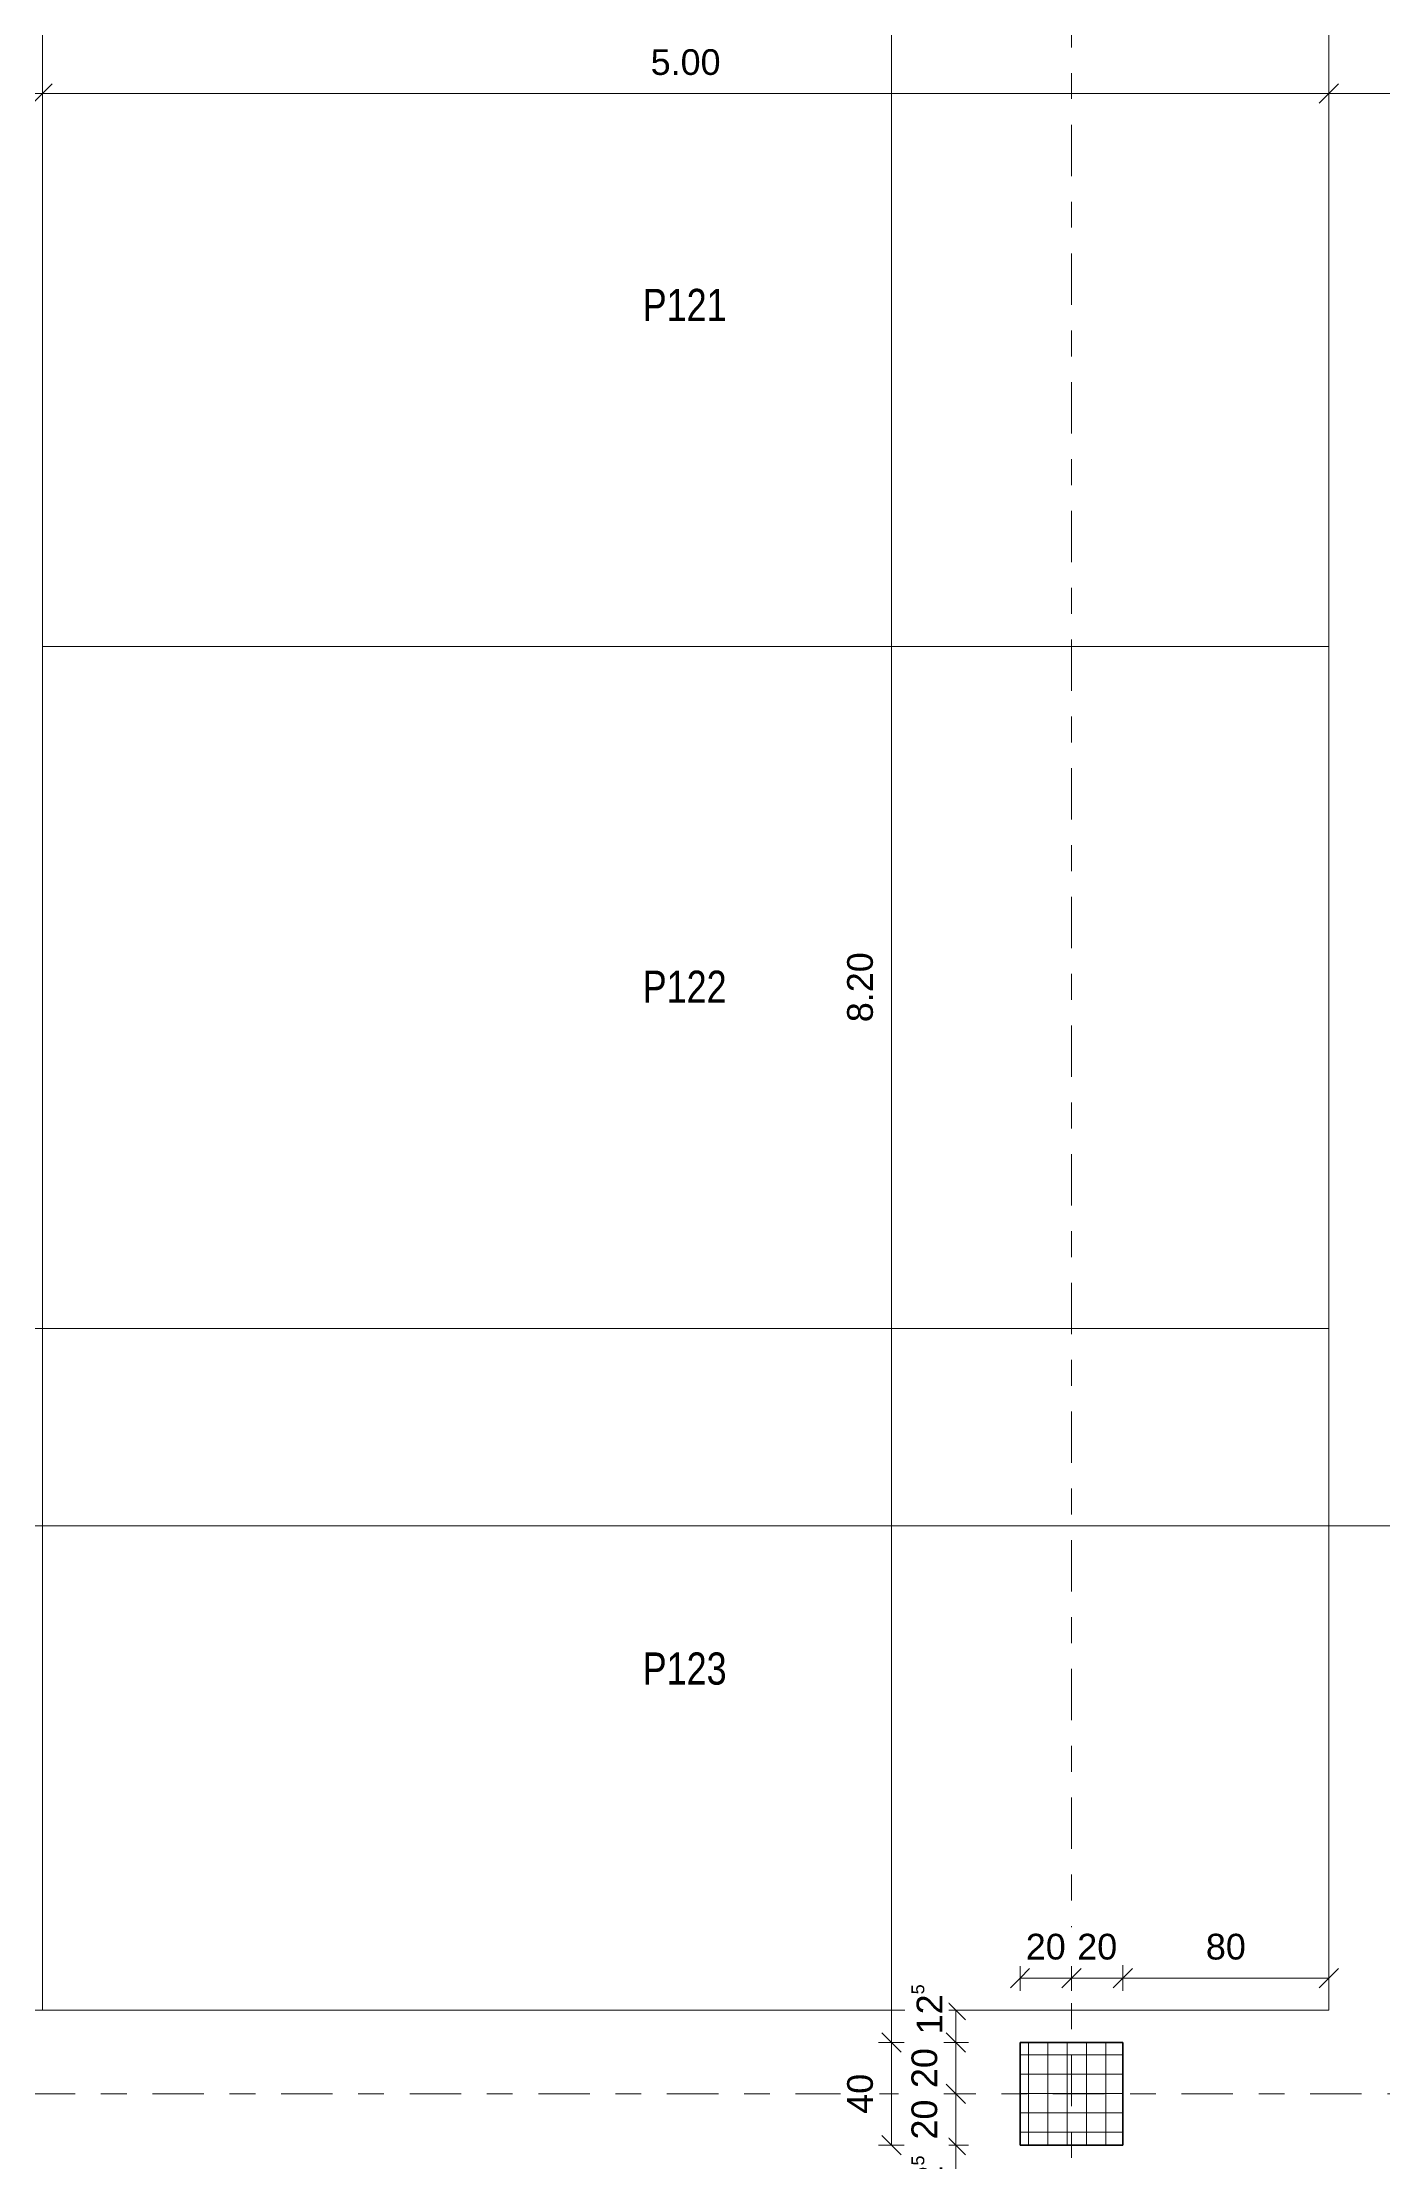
# Model space of a CAD drawing. Header units: metres. Extents: x -85.4 to -16.9, y -4 to 38.1.
# Drawn here: x -47.71 to -42.5, y 3.71 to 11.95 of the extents above; entities that cross this region are included whole.
import ezdxf

# ---------------------------------------------------------------- set-up
doc = ezdxf.new("R2010")
doc.units = ezdxf.units.M
doc.linetypes.add('_Rasterlinie_', pattern=[0.375, 0.2, -0.05, 0.075, -0.05])
for name, color, linetype, lineweight in [('A-____-____-DIMS', 7, 'Continuous', 5), ('A-____-____-DIMS-50', 7, 'Continuous', 5), ('A-FLOR-____-OTLN', 7, 'Continuous', 9), ('C-PRKG-____-IDEN', 7, 'Continuous', 5), ('C-PRKG-____-OTLN', 7, 'Continuous', 9), ('S-COLS-____-MCUT', 7, 'Continuous', 35), ('S-COLS-____-OTLN', 7, 'Continuous', 9), ('S-GRID-____-OTLN', 7, 'Continuous', 5)]:
    doc.layers.add(name, color=color, linetype=linetype, lineweight=lineweight)
doc.styles.add('Arial_2', font='arial.ttf', dxfattribs={"height": 0.1})
doc.styles.add('Arial_3', font='arial.ttf', dxfattribs={"width": 0.8, "height": 0.125})
doc.dimstyles.new('SUB_Rohbau_fein', dxfattribs={"dimscale": 0.3048, "dimtxt": 0.102026, "dimasz": 0.246063, "dimexe": 0.164042, "dimexo": 0.0625, "dimgap": 0.123031, "dimtad": 1, "dimrnd": 0.005, "dimzin": 0, "dimdsep": 46, "dimtxsty": 'Arial_2', "dimblk1": 'OBLIQUE', "dimblk2": 'OBLIQUE', "dimsah": 1, "dimcen": 0.09, "dimazin": 0, "dimtfac": 1, "dimtdec": 4, "dimtix": 1, "dimtmove": 0, "dimatfit": 3, "dimfxl": 0.164042, "dimfxlon": 1, "dimtvp": 1, "dimtfill": 1, "dimtolj": 1, "dimtzin": 0, "dimarcsym": 2})
doc.dimstyles.new('SUB_Rohbau_fein_2', dxfattribs={"dimscale": 0.3048, "dimtxt": 0.102026, "dimasz": 0.246063, "dimexe": 0.164042, "dimexo": 0.0625, "dimgap": 0.123031, "dimtad": 1, "dimdec": 1, "dimlfac": 100, "dimrnd": 0.5, "dimdsep": 46, "dimtxsty": 'Arial_2', "dimblk1": 'OBLIQUE', "dimblk2": 'OBLIQUE', "dimsah": 1, "dimcen": 0.09, "dimazin": 0, "dimtfac": 1, "dimtdec": 4, "dimtix": 1, "dimtmove": 0, "dimatfit": 3, "dimfxl": 0.164042, "dimfxlon": 1, "dimtvp": 1, "dimtfill": 1, "dimtolj": 1, "dimtzin": 0, "dimarcsym": 2})
doc.dimstyles.new('SUB_Rohbau_fein_3', dxfattribs={"dimscale": 0.3048, "dimtxt": 0.102026, "dimasz": 0.246063, "dimexe": 0.164042, "dimexo": 0.0625, "dimgap": 0.123031, "dimtad": 1, "dimdec": 1, "dimlfac": 100, "dimrnd": 0.5, "dimdsep": 46, "dimtxsty": 'Arial_2', "dimblk1": 'OBLIQUE', "dimblk2": 'OBLIQUE', "dimsah": 1, "dimcen": 0.09, "dimazin": 0, "dimtfac": 1, "dimtdec": 4, "dimtix": 1, "dimtmove": 2, "dimatfit": 3, "dimfxl": 0.164042, "dimfxlon": 1, "dimtvp": 1, "dimtfill": 1, "dimtolj": 1, "dimtzin": 0, "dimarcsym": 2})

# ---------------------------------------------------------------- blocks, each defined once
blk = doc.blocks.new('PP_Parkplatz - 2650 x 5000-V7--01_UG_OK_FFB_AF_lo')
at = {"layer": 'C-PRKG-____-OTLN', "color": 253, "true_color": 0x999999}
for p, q in [((-47.708, 6.951), (-47.708, 4.3016)), ((-42.708, 6.951), (-47.708, 6.951)), ((-42.708, 6.951), (-47.708, 6.951)), ((-47.708, 6.951), (-47.708, 4.3015)), ((-47.708, 4.3016), (-47.708, 6.951)), ((-47.708, 6.951), (-42.708, 6.951)), ((-47.708, 6.951), (-47.708, 6.951)), ((-42.708, 6.951), (-42.708, 4.3016)), ((-42.708, 4.3015), (-42.708, 6.951)), ((-42.708, 6.951), (-42.708, 4.3016)), ((-42.708, 6.951), (-42.708, 6.951)), ((-42.708, 4.3016), (-47.708, 4.3016)), ((-42.708, 4.3016), (-47.708, 4.3016)), ((-47.708, 4.3015), (-47.708, 4.3016)), ((-47.708, 4.3015), (-42.708, 4.3015)), ((-42.708, 4.3015), (-42.708, 4.3016))]:
    blk.add_line(p, q, dxfattribs=at)
blk = doc.blocks.new('PP_Parkplatz - 2650 x 5000-V14--01_UG_OK_FFB_AF_lo')
at = {"layer": 'C-PRKG-____-OTLN', "color": 253, "true_color": 0x999999}
for p, q in [((-42.708, 9.6005), (-47.708, 9.6005)), ((-47.708, 9.6005), (-47.708, 6.9511)), ((-47.708, 9.6005), (-47.708, 9.6005)), ((-42.708, 6.9511), (-42.708, 9.6005)), ((-42.708, 9.6005), (-42.708, 9.6005)), ((-47.708, 6.9511), (-42.708, 6.9511)), ((-47.708, 6.9511), (-47.708, 6.951)), ((-42.708, 6.9511), (-42.708, 6.951))]:
    blk.add_line(p, q, dxfattribs=at)
blk = doc.blocks.new('DIMBLOCK191--01_UG_OK_FFB_AF_lo')
at = {"layer": 'A-____-____-DIMS-50'}
for p, q in [((-43.908, 4.4266), (-43.908, 4.4766)), ((-43.908, 4.4266), (-43.8705, 4.4641)), ((-43.708, 4.4266), (-43.708, 4.4766)), ((-43.708, 4.4266), (-43.6705, 4.4641)), ((-43.908, 4.4266), (-43.9455, 4.3891)), ((-43.908, 4.4266), (-43.708, 4.4266)), ((-43.908, 4.4266), (-43.908, 4.3766)), ((-43.708, 4.4266), (-43.7455, 4.3891)), ((-43.708, 4.4266), (-43.708, 4.3766))]:
    blk.add_line(p, q, dxfattribs=at)
at = {"layer": 'A-____-____-DIMS-50', "color": 0, "insert": (-43.8856, 4.5986), "char_height": 0.1, "width": 0.186088, "attachment_point": 1, "line_spacing_factor": 0.941778, "style": 'Arial_2', "bg_fill": 3, "box_fill_scale": 1.25, "bg_fill_color": 256, "bg_fill_true_color": 13158600, "bg_fill_transparency": 0}
blk.add_mtext('20', dxfattribs=at)
blk = doc.blocks.new('_Oblique')
at = {"color": 0, "linetype": 'ByBlock', "lineweight": -2}
blk.add_line((-0.5, -0.5), (0.5, 0.5), dxfattribs=at)
blk = doc.blocks.new('DIMBLOCK192--01_UG_OK_FFB_AF_lo')
at = {"layer": 'A-____-____-DIMS-50'}
for p, q in [((-43.708, 4.4266), (-43.708, 4.4766)), ((-43.708, 4.4266), (-43.6705, 4.4641)), ((-43.508, 4.4266), (-43.508, 4.4766)), ((-43.508, 4.4266), (-43.4705, 4.4641)), ((-43.708, 4.4266), (-43.7455, 4.3891)), ((-43.708, 4.4266), (-43.508, 4.4266)), ((-43.708, 4.4266), (-43.708, 4.3766)), ((-43.508, 4.4266), (-43.5455, 4.3891)), ((-43.508, 4.4266), (-43.508, 4.3766))]:
    blk.add_line(p, q, dxfattribs=at)
at = {"layer": 'A-____-____-DIMS-50', "color": 0, "insert": (-43.6856, 4.5986), "char_height": 0.1, "width": 0.186088, "attachment_point": 1, "line_spacing_factor": 0.941778, "style": 'Arial_2', "bg_fill": 3, "box_fill_scale": 1.25, "bg_fill_color": 256, "bg_fill_true_color": 13158600, "bg_fill_transparency": 0}
blk.add_mtext('20', dxfattribs=at)
blk = doc.blocks.new('DIMBLOCK193--01_UG_OK_FFB_AF_lo')
at = {"layer": 'A-____-____-DIMS-50'}
for p, q in [((-43.508, 4.4266), (-43.508, 4.4766)), ((-43.508, 4.4266), (-43.4705, 4.4641)), ((-42.708, 4.4266), (-42.708, 4.4766)), ((-42.708, 4.4266), (-42.6705, 4.4641)), ((-43.508, 4.4266), (-43.5455, 4.3891)), ((-43.508, 4.4266), (-42.708, 4.4266)), ((-43.508, 4.4266), (-43.508, 4.3766)), ((-42.708, 4.4266), (-42.7455, 4.3891)), ((-42.708, 4.4266), (-42.708, 4.3766))]:
    blk.add_line(p, q, dxfattribs=at)
at = {"layer": 'A-____-____-DIMS-50', "color": 0, "insert": (-43.1856, 4.5986), "char_height": 0.1, "width": 0.186088, "attachment_point": 1, "line_spacing_factor": 0.941778, "style": 'Arial_2', "bg_fill": 3, "box_fill_scale": 1.25, "bg_fill_color": 256, "bg_fill_true_color": 13158600, "bg_fill_transparency": 0}
blk.add_mtext('80', dxfattribs=at)
blk = doc.blocks.new('DIMBLOCK252--01_UG_OK_FFB_AF_lo')
at = {"layer": 'A-____-____-DIMS-50'}
for p, q in [((-44.408, 4.1766), (-44.4455, 4.2141)), ((-44.408, 4.1766), (-44.458, 4.1766)), ((-44.408, 3.7766), (-44.408, 4.1766)), ((-44.408, 4.1766), (-44.3705, 4.1391)), ((-44.408, 4.1766), (-44.358, 4.1766)), ((-44.408, 3.7766), (-44.4455, 3.8141)), ((-44.408, 3.7766), (-44.458, 3.7766)), ((-44.408, 3.7766), (-44.3705, 3.7391)), ((-44.408, 3.7766), (-44.358, 3.7766))]:
    blk.add_line(p, q, dxfattribs=at)
at = {"layer": 'A-____-____-DIMS-50', "color": 0, "insert": (-44.58, 3.899), "char_height": 0.1, "width": 0.186088, "attachment_point": 1, "rotation": 90, "line_spacing_factor": 0.941778, "style": 'Arial_2', "bg_fill": 3, "box_fill_scale": 1.25, "bg_fill_color": 256, "bg_fill_true_color": 13158600, "bg_fill_transparency": 0}
blk.add_mtext('40', dxfattribs=at)
blk = doc.blocks.new('DIMBLOCK253--01_UG_OK_FFB_AF_lo')
at = {"layer": 'A-____-____-DIMS-50'}
for p, q in [((-44.408, 12.3766), (-44.458, 12.3766)), ((-44.408, 12.3766), (-44.4455, 12.4141)), ((-44.408, 4.1766), (-44.408, 12.3766)), ((-44.408, 12.3766), (-44.3705, 12.3391)), ((-44.408, 12.3766), (-44.358, 12.3766)), ((-44.408, 4.1766), (-44.4455, 4.2141)), ((-44.408, 4.1766), (-44.458, 4.1766)), ((-44.408, 4.1766), (-44.3705, 4.1391)), ((-44.408, 4.1766), (-44.358, 4.1766))]:
    blk.add_line(p, q, dxfattribs=at)
at = {"layer": 'A-____-____-DIMS-50', "color": 0, "insert": (-44.58, 8.1409), "char_height": 0.1, "width": 0.325653, "attachment_point": 1, "rotation": 90, "line_spacing_factor": 0.941778, "style": 'Arial_2', "bg_fill": 3, "box_fill_scale": 1.25, "bg_fill_color": 256, "bg_fill_true_color": 13158600, "bg_fill_transparency": 0}
blk.add_mtext('8.20', dxfattribs=at)
blk = doc.blocks.new('DIMBLOCK305--01_UG_OK_FFB_AF_lo')
at = {"layer": 'A-____-____-DIMS-50'}
for p, q in [((-52.708, 11.75), (-52.708, 11.8)), ((-52.708, 11.75), (-52.6705, 11.7875)), ((-47.708, 11.75), (-47.708, 11.8)), ((-47.708, 11.75), (-47.6705, 11.7875)), ((-52.708, 11.75), (-52.7455, 11.7125)), ((-52.708, 11.75), (-47.708, 11.75)), ((-52.708, 11.75), (-52.708, 11.7)), ((-47.708, 11.75), (-47.7455, 11.7125)), ((-47.708, 11.75), (-47.708, 11.7))]:
    blk.add_line(p, q, dxfattribs=at)
at = {"layer": 'A-____-____-DIMS-50', "color": 0, "insert": (-50.3437, 11.922), "char_height": 0.1, "width": 0.325653, "attachment_point": 1, "line_spacing_factor": 0.941778, "style": 'Arial_2', "bg_fill": 3, "box_fill_scale": 1.25, "bg_fill_color": 256, "bg_fill_true_color": 13158600, "bg_fill_transparency": 0}
blk.add_mtext('5.00', dxfattribs=at)
blk = doc.blocks.new('DIMBLOCK306--01_UG_OK_FFB_AF_lo')
at = {"layer": 'A-____-____-DIMS-50'}
for p, q in [((-47.708, 11.75), (-47.708, 11.8)), ((-47.708, 11.75), (-47.6705, 11.7875)), ((-42.708, 11.75), (-42.708, 11.8)), ((-42.708, 11.75), (-42.6705, 11.7875)), ((-47.708, 11.75), (-47.7455, 11.7125)), ((-47.708, 11.75), (-42.708, 11.75)), ((-47.708, 11.75), (-47.708, 11.7)), ((-42.708, 11.75), (-42.7455, 11.7125)), ((-42.708, 11.75), (-42.708, 11.7))]:
    blk.add_line(p, q, dxfattribs=at)
at = {"layer": 'A-____-____-DIMS-50', "color": 0, "insert": (-45.3437, 11.922), "char_height": 0.1, "width": 0.325653, "attachment_point": 1, "line_spacing_factor": 0.941778, "style": 'Arial_2', "bg_fill": 3, "box_fill_scale": 1.25, "bg_fill_color": 256, "bg_fill_true_color": 13158600, "bg_fill_transparency": 0}
blk.add_mtext('5.00', dxfattribs=at)
blk = doc.blocks.new('DIMBLOCK307--01_UG_OK_FFB_AF_lo')
at = {"layer": 'A-____-____-DIMS-50'}
for p, q in [((-42.708, 11.75), (-42.708, 11.8)), ((-42.708, 11.75), (-42.6705, 11.7875)), ((-37.708, 11.75), (-37.708, 11.8)), ((-37.708, 11.75), (-37.6705, 11.7875)), ((-42.708, 11.75), (-42.7455, 11.7125)), ((-42.708, 11.75), (-37.708, 11.75)), ((-42.708, 11.75), (-42.708, 11.7)), ((-37.708, 11.75), (-37.7455, 11.7125)), ((-37.708, 11.75), (-37.708, 11.7))]:
    blk.add_line(p, q, dxfattribs=at)
at = {"layer": 'A-____-____-DIMS-50', "color": 0, "insert": (-40.3437, 11.922), "char_height": 0.1, "width": 0.325653, "attachment_point": 1, "line_spacing_factor": 0.941778, "style": 'Arial_2', "bg_fill": 3, "box_fill_scale": 1.25, "bg_fill_color": 256, "bg_fill_true_color": 13158600, "bg_fill_transparency": 0}
blk.add_mtext('5.00', dxfattribs=at)
blk = doc.blocks.new('DIMBLOCK524--01_UG_OK_FFB_AF_lo')
at = {"layer": 'A-____-____-DIMS-50'}
for p, q in [((-44.158, 4.3016), (-44.208, 4.3016)), ((-44.158, 4.3016), (-44.1955, 4.3391)), ((-44.158, 4.3016), (-44.158, 4.1766)), ((-44.158, 4.3016), (-44.1205, 4.2641)), ((-44.158, 4.3016), (-44.108, 4.3016)), ((-44.158, 4.1766), (-44.1955, 4.2141)), ((-44.158, 4.1766), (-44.208, 4.1766)), ((-44.158, 4.1766), (-44.1205, 4.1391)), ((-44.158, 4.1766), (-44.108, 4.1766))]:
    blk.add_line(p, q, dxfattribs=at)
at = {"layer": 'A-____-____-DIMS-50', "color": 0, "insert": (-44.33, 4.2079), "char_height": 0.1, "width": 0.248525, "attachment_point": 1, "rotation": 90, "line_spacing_factor": 0.941778, "style": 'Arial_2', "bg_fill": 3, "box_fill_scale": 1.25, "bg_fill_color": 256, "bg_fill_true_color": 13158600, "bg_fill_transparency": 0}
blk.add_mtext('12\\A2\\H0.5x;\\S5^  ;\\H2x;', dxfattribs=at)
blk = doc.blocks.new('DIMBLOCK525--01_UG_OK_FFB_AF_lo')
at = {"layer": 'A-____-____-DIMS-50'}
for p, q in [((-44.158, 4.1766), (-44.1955, 4.2141)), ((-44.158, 4.1766), (-44.208, 4.1766)), ((-44.158, 4.1766), (-44.158, 3.9766)), ((-44.158, 4.1766), (-44.1205, 4.1391)), ((-44.158, 4.1766), (-44.108, 4.1766)), ((-44.158, 3.9766), (-44.208, 3.9766)), ((-44.158, 3.9766), (-44.1955, 4.0141)), ((-44.158, 3.9766), (-44.1205, 3.9391)), ((-44.158, 3.9766), (-44.108, 3.9766))]:
    blk.add_line(p, q, dxfattribs=at)
at = {"layer": 'A-____-____-DIMS-50', "color": 0, "insert": (-44.33, 3.999), "char_height": 0.1, "width": 0.186088, "attachment_point": 1, "rotation": 90, "line_spacing_factor": 0.941778, "style": 'Arial_2', "bg_fill": 3, "box_fill_scale": 1.25, "bg_fill_color": 256, "bg_fill_true_color": 13158600, "bg_fill_transparency": 0}
blk.add_mtext('20', dxfattribs=at)
blk = doc.blocks.new('DIMBLOCK526--01_UG_OK_FFB_AF_lo')
at = {"layer": 'A-____-____-DIMS-50'}
for p, q in [((-44.158, 3.9766), (-44.208, 3.9766)), ((-44.158, 3.9766), (-44.1955, 4.0141)), ((-44.158, 3.9766), (-44.158, 3.7766)), ((-44.158, 3.9766), (-44.1205, 3.9391)), ((-44.158, 3.9766), (-44.108, 3.9766)), ((-44.158, 3.7766), (-44.1955, 3.8141)), ((-44.158, 3.7766), (-44.208, 3.7766)), ((-44.158, 3.7766), (-44.1205, 3.7391)), ((-44.158, 3.7766), (-44.108, 3.7766))]:
    blk.add_line(p, q, dxfattribs=at)
at = {"layer": 'A-____-____-DIMS-50', "color": 0, "insert": (-44.33, 3.799), "char_height": 0.1, "width": 0.186088, "attachment_point": 1, "rotation": 90, "line_spacing_factor": 0.941778, "style": 'Arial_2', "bg_fill": 3, "box_fill_scale": 1.25, "bg_fill_color": 256, "bg_fill_true_color": 13158600, "bg_fill_transparency": 0}
blk.add_mtext('20', dxfattribs=at)
blk = doc.blocks.new('DIMBLOCK527--01_UG_OK_FFB_AF_lo')
at = {"layer": 'A-____-____-DIMS-50'}
for p, q in [((-44.158, 3.7766), (-44.1955, 3.8141)), ((-44.158, 3.7766), (-44.208, 3.7766)), ((-44.158, 3.7766), (-44.158, 3.6499)), ((-44.158, 3.7766), (-44.1205, 3.7391)), ((-44.158, 3.7766), (-44.108, 3.7766)), ((-44.158, 3.6499), (-44.208, 3.6499)), ((-44.158, 3.6499), (-44.1955, 3.6874)), ((-44.158, 3.6499), (-44.1205, 3.6124)), ((-44.158, 3.6499), (-44.108, 3.6499))]:
    blk.add_line(p, q, dxfattribs=at)
at = {"layer": 'A-____-____-DIMS-50', "color": 0, "insert": (-44.33, 3.5426), "char_height": 0.1, "width": 0.248525, "attachment_point": 1, "rotation": 90, "line_spacing_factor": 0.941778, "style": 'Arial_2', "bg_fill": 3, "box_fill_scale": 1.25, "bg_fill_color": 256, "bg_fill_true_color": 13158600, "bg_fill_transparency": 0}
blk.add_mtext('12\\A2\\H0.5x;\\S5^  ;\\H2x;', dxfattribs=at)

msp = doc.modelspace()

# ---------------------------------------------------------------- hatches: boundary and pattern name
at = {"layer": 'S-COLS-____-OTLN'}
h = msp.add_hatch(dxfattribs=at)
h.set_pattern_fill('FP_2', color=256, style=0, pattern_type=2)
h.set_pattern_definition([(0, (-1.5, -0.67223), (0, 0.075), []), (90, (-1.5, -0.67223), (-0.075, 5e-18), [])])
h.paths.add_polyline_path([(-43.6343, 3.7766), (-43.508, 3.7766), (-43.508, 4.1766), (-43.908, 4.1766), (-43.908, 3.7766)])

# ---------------------------------------------------------------- linework, layer by layer
at = {"layer": 'A-FLOR-____-OTLN'}
msp.add_line((-32.708, 6.1841), (-67.708, 6.1841), dxfattribs=at)
at = {"layer": 'S-COLS-____-MCUT'}
for p, q in [((-43.508, 4.1766), (-43.908, 4.1766)), ((-43.908, 4.1766), (-43.908, 3.7766)), ((-43.508, 3.7766), (-43.508, 4.1766)), ((-43.908, 3.7766), (-43.508, 3.7766))]:
    msp.add_line(p, q, dxfattribs=at)
at = {"layer": 'S-GRID-____-OTLN', "color": 8, "linetype": '_Rasterlinie_', "true_color": 0x808080}
for p, q in [((-43.708, -3.5715), (-43.708, 33.6425)), ((-80.7802, 3.9766), (-33.0021, 3.9766))]:
    msp.add_line(p, q, dxfattribs=at)

# ---------------------------------------------------------------- block references
at = {"layer": 'C-PRKG-____-OTLN', "color": 253, "true_color": 0x999999}
for name, p in [('PP_Parkplatz - 2650 x 5000-V14--01_UG_OK_FFB_AF_lo', (0, 2.6495)), ('PP_Parkplatz - 2650 x 5000-V14--01_UG_OK_FFB_AF_lo', (0, 0)), ('PP_Parkplatz - 2650 x 5000-V7--01_UG_OK_FFB_AF_lo', (-5, 0)), ('PP_Parkplatz - 2650 x 5000-V7--01_UG_OK_FFB_AF_lo', (0, 0))]:
    msp.add_blockref(name, p, dxfattribs=at)

# ---------------------------------------------------------------- next in the draw order: texts
at = {"layer": 'C-PRKG-____-IDEN', "char_height": 0.125, "width": 0.391223, "attachment_point": 1, "style": 'Arial_3', "bg_fill": 3, "box_fill_scale": 1.25, "bg_fill_color": 256, "bg_fill_true_color": 13158600, "bg_fill_transparency": 0}
for s, insert in [('P121', (-45.3746, 10.9907)), ('P122', (-45.3746, 8.3413)), ('P123', (-45.3746, 5.6918))]:
    msp.add_mtext(s, dxfattribs=dict(at, insert=insert))

# ---------------------------------------------------------------- next in the draw order: dimensions: what is measured, and where the dimension line sits
at = {"layer": 'A-____-____-DIMS'}
for base, p1, p2, dimstyle, override, picture, middle in [((-47.708, 11.75), (-52.708, 11.8), (-47.708, 11.8), 'SUB_Rohbau_fein', {"dimpost": '<>', "dimfxl": 5}, 'DIMBLOCK305--01_UG_OK_FFB_AF_lo', (-50.208, 11.8385)), ((-43.708, 4.4266), (-43.908, 4.3766), (-43.708, 4.4766), 'SUB_Rohbau_fein_2', {"dimpost": '<>', "dimfxl": 0.223607}, 'DIMBLOCK191--01_UG_OK_FFB_AF_lo', (-43.808, 4.5151))]:
    dim = msp.add_linear_dim(base=base, p1=p1, p2=p2, dimstyle=dimstyle, override=override, dxfattribs=at)
    dim.commit()
    dim.dimension.update_dxf_attribs({"geometry": picture, "text_midpoint": middle})
dim = msp.add_linear_dim(base=(-44.408, 4.1766), p1=(-44.358, 3.7766), p2=(-44.358, 4.1766), angle=90, dimstyle='SUB_Rohbau_fein_2', override={"dimpost": '<>', "dimfxl": 0.4}, dxfattribs=at)
dim.commit()
dim.dimension.update_dxf_attribs({"geometry": 'DIMBLOCK252--01_UG_OK_FFB_AF_lo', "text_midpoint": (-44.4966, 3.9766)})

# ---------------------------------------------------------------- next in the draw order: dimensions: what is measured, and where the dimension line sits
dim = msp.add_linear_dim(base=(-44.408, 12.3766), p1=(-44.358, 4.1766), p2=(-44.358, 12.3766), angle=90, dimstyle='SUB_Rohbau_fein', override={"dimpost": '<>', "dimfxl": 8.200004}, dxfattribs=at)
dim.commit()
dim.dimension.update_dxf_attribs({"geometry": 'DIMBLOCK253--01_UG_OK_FFB_AF_lo', "text_midpoint": (-44.4966, 8.2766)})
dim = msp.add_linear_dim(base=(-43.508, 4.4266), p1=(-43.708, 4.4766), p2=(-43.508, 4.3766), dimstyle='SUB_Rohbau_fein_2', override={"dimpost": '<>', "dimfxl": 0.223607}, dxfattribs=at)
dim.commit()
dim.dimension.update_dxf_attribs({"geometry": 'DIMBLOCK192--01_UG_OK_FFB_AF_lo', "text_midpoint": (-43.608, 4.5151)})

# ---------------------------------------------------------------- next in the draw order: dimensions: what is measured, and where the dimension line sits
for base, p1, p2, dimstyle, override, picture, middle in [((-42.708, 11.75), (-47.708, 11.8), (-42.708, 11.8), 'SUB_Rohbau_fein', {"dimpost": '<>', "dimfxl": 5}, 'DIMBLOCK306--01_UG_OK_FFB_AF_lo', (-45.208, 11.8385)), ((-42.708, 4.4266), (-43.508, 4.3766), (-42.708, 4.4766), 'SUB_Rohbau_fein_2', {"dimpost": '<>', "dimfxl": 0.806226}, 'DIMBLOCK193--01_UG_OK_FFB_AF_lo', (-43.108, 4.5151))]:
    dim = msp.add_linear_dim(base=base, p1=p1, p2=p2, dimstyle=dimstyle, override=override, dxfattribs=at)
    dim.commit()
    dim.dimension.update_dxf_attribs({"geometry": picture, "text_midpoint": middle})
dim = msp.add_linear_dim(base=(-44.158, 4.1766), p1=(-44.108, 4.3016), p2=(-44.108, 4.1766), angle=90, text='\\A1;12\\Q;{\\A1;{\\H0.5x;\\S5^ ;}}', dimstyle='SUB_Rohbau_fein_3', override={"dimpost": '<>', "dimfxl": 0.125}, dxfattribs=at)
dim.commit()
dim.dimension.update_dxf_attribs({"geometry": 'DIMBLOCK524--01_UG_OK_FFB_AF_lo', "text_midpoint": (-44.2634, 4.3322), "dimtype": 160, "text_rotation": 90})

# ---------------------------------------------------------------- next in the draw order: dimensions: what is measured, and where the dimension line sits
dim = msp.add_linear_dim(base=(-37.708, 11.75), p1=(-42.708, 11.8), p2=(-37.708, 11.8), dimstyle='SUB_Rohbau_fein', override={"dimpost": '<>', "dimfxl": 5}, dxfattribs=at)
dim.commit()
dim.dimension.update_dxf_attribs({"geometry": 'DIMBLOCK307--01_UG_OK_FFB_AF_lo', "text_midpoint": (-40.208, 11.8385)})
dim = msp.add_linear_dim(base=(-44.158, 3.9766), p1=(-44.108, 4.1766), p2=(-44.108, 3.9766), angle=90, dimstyle='SUB_Rohbau_fein_2', override={"dimpost": '<>', "dimfxl": 0.2}, dxfattribs=at)
dim.commit()
dim.dimension.update_dxf_attribs({"geometry": 'DIMBLOCK525--01_UG_OK_FFB_AF_lo', "text_midpoint": (-44.2466, 4.0766)})

# ---------------------------------------------------------------- next in the draw order: dimensions: what is measured, and where the dimension line sits
dim = msp.add_linear_dim(base=(-44.158, 3.7766), p1=(-44.108, 3.9766), p2=(-44.108, 3.7766), angle=90, dimstyle='SUB_Rohbau_fein_2', override={"dimpost": '<>', "dimfxl": 0.2}, dxfattribs=at)
dim.commit()
dim.dimension.update_dxf_attribs({"geometry": 'DIMBLOCK526--01_UG_OK_FFB_AF_lo', "text_midpoint": (-44.2466, 3.8766)})

# ---------------------------------------------------------------- next in the draw order: dimensions: what is measured, and where the dimension line sits
dim = msp.add_linear_dim(base=(-44.158, 3.6499), p1=(-44.108, 3.7766), p2=(-44.108, 3.6499), angle=90, text='\\A1;12\\Q;{\\A1;{\\H0.5x;\\S5^ ;}}', dimstyle='SUB_Rohbau_fein_3', override={"dimpost": '<>', "dimfxl": 0.126634}, dxfattribs=at)
dim.commit()
dim.dimension.update_dxf_attribs({"geometry": 'DIMBLOCK527--01_UG_OK_FFB_AF_lo', "text_midpoint": (-44.2634, 3.6669), "dimtype": 160, "text_rotation": 90})

doc.saveas('drawing.dxf')
